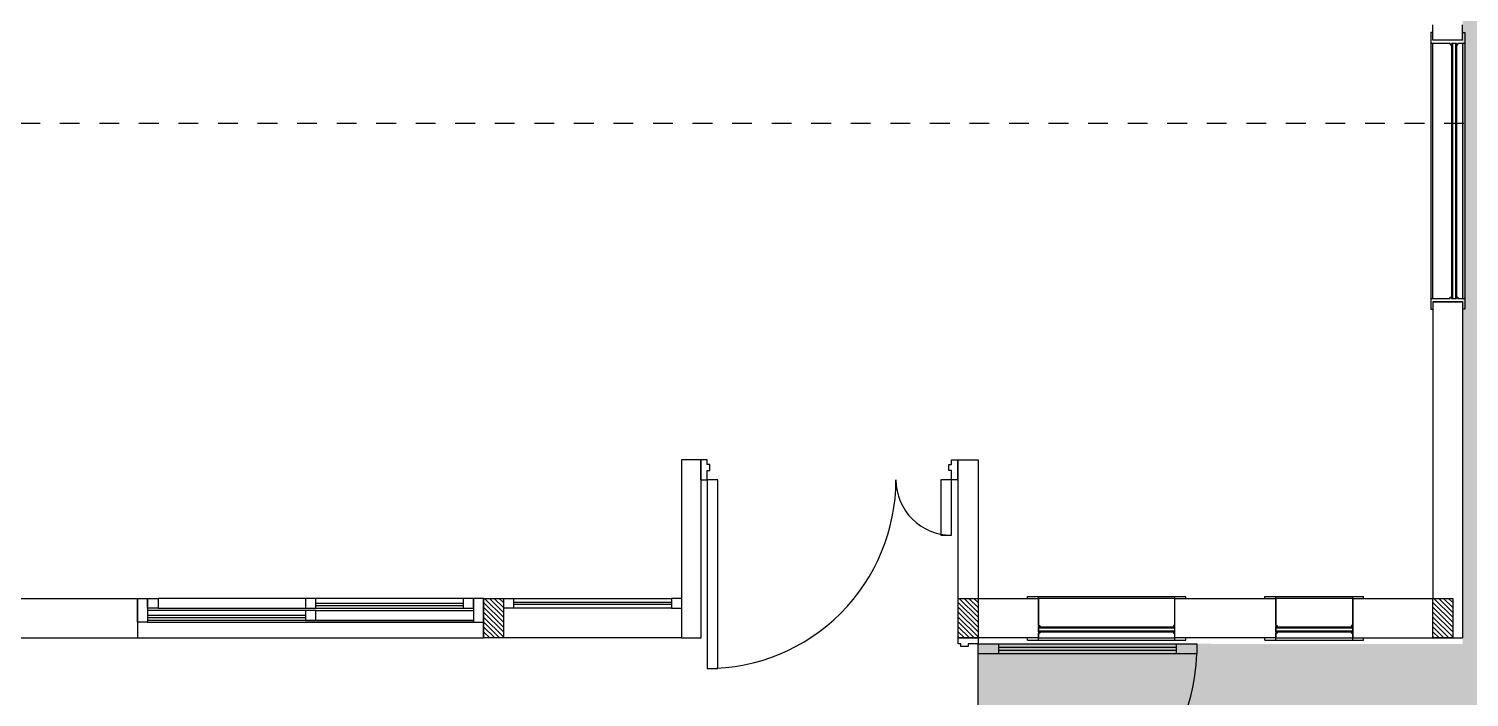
# Model space of a CAD drawing. Header units: metres. Extents: x -22 to 82, y -7 to 32.
# Drawn here: x 23.36 to 30.64, y 12.8 to 16.18 of the extents above; entities that cross this region are included whole.
import ezdxf

# ---------------------------------------------------------------- set-up
doc = ezdxf.new("R2010")
doc.units = ezdxf.units.M
doc.header["$LTSCALE"] = 2
doc.header["$MEASUREMENT"] = 0
doc.linetypes.add('BORDER', pattern=[44.45, 12.7, -6.35, 12.7, -6.35, 0, -6.35])
doc.linetypes.add('DASHDOT', pattern=[25.4, 12.7, -6.35, 0, -6.35])
for name, color, linetype in [('ZHATCH_VEREDA', 254, 'CONTINUOUS'), ('ZLINEA_DE_EJES', 6, 'BORDER'), ('ZSILUETAEDIFICIO', 253, 'CONTINUOUS')]:
    doc.layers.add(name, color=color, linetype=linetype)

msp = doc.modelspace()

# ---------------------------------------------------------------- hatches: boundary and pattern name
at = {"layer": 'ZHATCH_VEREDA'}
h = msp.add_hatch(color=256, dxfattribs=at)
h.dxf.hatch_style = 1
h.paths.add_polyline_path([(31.4333, 3.7), (31.4333, 20.5), (30.6057, 20.5121), (30.6056, 4.7), (20.8054, 4.7), (20.8054, 3.7)])
h = msp.add_hatch(color=256, dxfattribs=at)
h.dxf.hatch_style = 1
h.paths.add_polyline_path([(30.6236, 13.0686), (28.1556, 13.0715), (28.1556, 12.1), (30.6236, 12.1)])
at = {"layer": 'ZSILUETAEDIFICIO'}
h = msp.add_hatch(dxfattribs=at)
h.set_pattern_fill('ANSI31', color=256, scale=0.14, angle=90)
h.set_pattern_definition([(135, (30.650759, 114.654648), (-0.0123743687, -0.0123743687), [])])
h.paths.add_polyline_path([(25.7556, 13.3), (25.6556, 13.3), (25.6556, 13.1), (25.7556, 13.1)])
h = msp.add_hatch(dxfattribs=at)
h.set_pattern_fill('ANSI31', color=256, scale=0.14, angle=90)
h.set_pattern_definition([(135, (33.050759, 114.654648), (-0.0123743687, -0.0123743687), [])])
h.paths.add_polyline_path([(28.1556, 13.3), (28.0556, 13.3), (28.0556, 13.1), (28.1556, 13.1)])
h = msp.add_hatch(dxfattribs=at)
h.set_pattern_fill('ANSI31', color=256, scale=0.14, angle=90)
h.set_pattern_definition([(135, (35.450759, 114.654648), (-0.0123743687, -0.0123743687), [])])
h.paths.add_polyline_path([(30.5556, 13.3), (30.4556, 13.3), (30.4556, 13.1), (30.5556, 13.1)])

# ---------------------------------------------------------------- linework, layer by layer
at = {"layer": 'ZLINEA_DE_EJES', "linetype": 'DASHDOT', "ltscale": 0.001}
msp.add_line((-20.6876, 15.7032, 0), (33.3816, 15.7032, 0), dxfattribs=at)
at = {"layer": 'ZSILUETAEDIFICIO'}
for p, q in [((30.4556, 16.1229, 0), (30.4556, 16.2, 0)), ((30.6056, 16.1229), (30.6056, 16.2)), ((30.6056, 16.1229, 0), (30.4556, 16.1229, 0)), ((30.4556, 14.8, 0), (30.6056, 14.8, 0)), ((30.4556, 14.8, 0), (30.4556, 13.3, 0)), ((30.6056, 14.8, 0), (30.4556, 14.8, 0)), ((30.6056, 14.8, 0), (30.6056, 13.1)), ((26.7556, 14), (26.6556, 14)), ((26.6556, 14), (26.6556, 13.1)), ((26.7556, 13.1), (26.7556, 14)), ((28.0556, 13.1), (28.0556, 14)), ((28.0556, 14), (28.1556, 14)), ((28.1556, 14), (28.1556, 13.3)), ((23.2056, 13.3), (23.4056, 13.3)), ((23.4056, 13.3, 0), (23.9056, 13.3, 0)), ((23.9056, 13.3, 0), (23.9056, 13.1, 0)), ((25.5522, 13.2749, 0), (24.8072, 13.2749, 0)), ((25.5522, 13.2629, 0), (24.8072, 13.2629, 0)), ((25.6559, 13.1, 0), (25.6559, 13.3, 0)), ((25.6559, 13.3, 0), (25.7559, 13.3, 0)), ((25.7559, 13.3, 0), (25.7559, 13.1, 0)), ((28.1556, 13.3), (28.4605, 13.3, 0)), ((28.4605, 13.3, 0), (28.4605, 13.1, 0)), ((29.1513, 13.3, 0), (29.6609, 13.3, 0)), ((29.1513, 13.1, 0), (29.1513, 13.3, 0)), ((29.6609, 13.3, 0), (29.6609, 13.1, 0)), ((30.0509, 13.3, 0), (30.4556, 13.3, 0)), ((30.0509, 13.3, 0), (30.0509, 13.1)), ((24.7541, 13.2141, 0), (23.9563, 13.2141, 0)), ((24.7541, 13.2021, 0), (23.9563, 13.2021, 0)), ((24.0091, 13.2497, 0), (24.7541, 13.2497, 0)), ((25.6051, 13.1889, 0), (24.7541, 13.1889, 0)), ((24.8072, 13.2392, 0), (25.6051, 13.2392, 0)), ((23.9563, 13.1793, 0), (25.6051, 13.1793, 0)), ((28.4605, 13.1307, 0), (28.4605, 13.1566, 0)), ((29.1513, 13.1307, 0), (29.1513, 13.1566, 0)), ((29.6609, 13.1307, 0), (29.6609, 13.1566, 0)), ((30.0509, 13.1307, 0), (30.0509, 13.1566, 0)), ((23.2056, 13.1), (23.4056, 13.1)), ((23.4056, 13.1, 0), (23.9056, 13.1, 0)), ((23.9056, 13.1, 0), (25.6556, 13.1, 0)), ((25.7559, 13.1, 0), (25.6559, 13.1, 0)), ((26.6556, 13.1), (25.7556, 13.1, 0)), ((26.6556, 13.1), (26.7556, 13.1)), ((28.4605, 13.1, 0), (28.1556, 13.1)), ((29.6609, 13.1, 0), (29.1513, 13.1, 0)), ((30.0509, 13.1), (30.6056, 13.1)), ((28.1556, 11.9633, 0), (28.1556, 13.0201, 0))]:
    msp.add_line(p, q, dxfattribs=at)
at = {"layer": 'ZSILUETAEDIFICIO', "linetype": 'Continuous'}
for p, q in [((30.4556, 16.1611, 0), (30.4459, 16.1611, 0)), ((30.4459, 16.1611, 0), (30.4459, 14.7619, 0)), ((30.5424, 16.1065, 0), (30.4459, 16.1065, 0)), ((30.4556, 14.8165, 0), (30.4556, 16.1065, 0)), ((30.5424, 16.1065, 0), (30.5424, 16.099, 0)), ((30.5424, 16.099, 0), (30.549, 16.099, 0)), ((30.549, 16.099, 0), (30.549, 16.1065, 0)), ((30.5749, 16.1065, 0), (30.549, 16.1065, 0)), ((30.549, 16.1065, 0), (30.549, 14.8165, 0)), ((30.5548, 16.1065, 0), (30.5548, 14.8165, 0)), ((30.5696, 16.1065, 0), (30.5696, 14.8165, 0)), ((30.5749, 16.1065, 0), (30.5749, 16.1065, 0)), ((30.5749, 16.1065, 0), (30.5749, 16.099, 0)), ((30.5749, 16.1065, 0), (30.5749, 14.8165, 0)), ((30.5749, 16.099, 0), (30.5816, 16.099, 0)), ((30.617, 16.1065, 0), (30.5816, 16.1065, 0)), ((30.5816, 16.099, 0), (30.5816, 16.1065, 0)), ((30.6056, 16.1611, 0), (30.617, 16.1611, 0)), ((30.6056, 16.1065, 0), (30.6056, 14.8165, 0)), ((30.617, 16.1611, 0), (30.617, 14.7619, 0)), ((30.4459, 14.8165, 0), (30.5424, 14.8165, 0)), ((30.5424, 14.8165, 0), (30.5424, 14.824, 0)), ((30.5424, 14.824, 0), (30.549, 14.824, 0)), ((30.549, 14.824, 0), (30.549, 14.8165, 0)), ((30.549, 14.8165, 0), (30.5749, 14.8165, 0)), ((30.5749, 14.8165, 0), (30.5749, 14.824, 0)), ((30.5749, 14.824, 0), (30.5816, 14.824, 0)), ((30.5749, 14.8165, 0), (30.5749, 14.8165, 0)), ((30.5816, 14.824, 0), (30.5816, 14.8165, 0)), ((30.5816, 14.8165, 0), (30.617, 14.8165, 0)), ((30.4459, 14.7619, 0), (30.4556, 14.7619, 0)), ((30.617, 14.7619, 0), (30.6056, 14.7619, 0)), ((24.7541, 13.3, 0), (24.0091, 13.3, 0)), ((25.5522, 13.3, 0), (24.8072, 13.3, 0)), ((25.7556, 13.3, 0), (25.8059, 13.3, 0)), ((25.8059, 13.3, 0), (26.6053, 13.3, 0)), ((25.8059, 13.3, 0), (25.8059, 13.2497, 0)), ((25.8059, 13.2805, 0), (26.6053, 13.2805, 0)), ((26.6053, 13.2684, 0), (25.8059, 13.2684, 0)), ((26.6556, 13.3, 0), (26.6053, 13.3, 0)), ((26.6053, 13.3, 0), (26.6053, 13.2497, 0)), ((28.4059, 13.3097, 0), (29.2059, 13.3097, 0)), ((28.4059, 13.3, 0), (28.4059, 13.3097, 0)), ((28.4605, 13.1632, 0), (28.4605, 13.3097, 0)), ((29.1513, 13.3, 0), (28.4605, 13.3, 0)), ((29.1513, 13.1632, 0), (29.1513, 13.3097, 0)), ((29.2059, 13.3, 0), (29.2059, 13.3097, 0)), ((29.6063, 13.3097, 0), (30.1055, 13.3097, 0)), ((29.6063, 13.3, 0), (29.6063, 13.3097, 0)), ((29.6609, 13.1632, 0), (29.6609, 13.3097, 0)), ((30.0509, 13.3, 0), (29.6609, 13.3, 0)), ((30.0509, 13.1632, 0), (30.0509, 13.3097, 0)), ((30.1055, 13.3, 0), (30.1055, 13.3097, 0)), ((24.7541, 13.2392, 0), (23.9563, 13.2392, 0)), ((24.7541, 13.1889, 0), (23.9563, 13.1889, 0)), ((24.8072, 13.2497, 0), (25.5522, 13.2497, 0)), ((24.8072, 13.1889, 0), (25.6051, 13.1889, 0)), ((25.8059, 13.2497, 0), (25.7556, 13.2497, 0)), ((26.6053, 13.2497, 0), (25.8059, 13.2497, 0)), ((26.6053, 13.2497, 0), (26.6556, 13.2497, 0)), ((28.4605, 13.1632, 0), (28.4679, 13.1632, 0)), ((28.4679, 13.1566, 0), (28.4605, 13.1566, 0)), ((28.4605, 13.0887, 0), (28.4605, 13.1241, 0)), ((28.4679, 13.1632, 0), (28.4679, 13.1566, 0)), ((29.1513, 13.1632, 0), (29.1438, 13.1632, 0)), ((29.1438, 13.1632, 0), (29.1438, 13.1566, 0)), ((29.1438, 13.1566, 0), (29.1513, 13.1566, 0)), ((29.1513, 13.0887, 0), (29.1513, 13.1241, 0)), ((29.6609, 13.1632, 0), (29.6683, 13.1632, 0)), ((29.6683, 13.1566, 0), (29.6609, 13.1566, 0)), ((29.6609, 13.0887, 0), (29.6609, 13.1241, 0)), ((29.6683, 13.1632, 0), (29.6683, 13.1566, 0)), ((30.0509, 13.1632, 0), (30.0434, 13.1632, 0)), ((30.0434, 13.1632, 0), (30.0434, 13.1566, 0)), ((30.0434, 13.1566, 0), (30.0509, 13.1566, 0)), ((30.0509, 13.0887, 0), (30.0509, 13.1241, 0)), ((28.0556, 13.1), (28.1556, 13.1, 0)), ((28.0556, 13.0701), (28.0556, 13.1)), ((28.0693, 13.0701, 0), (28.0556, 13.0701)), ((28.0693, 13.0571, 0), (28.0693, 13.0701, 0)), ((28.1056, 13.0571, 0), (28.0693, 13.0571, 0)), ((28.1556, 13.0701, 0), (28.1056, 13.0701, 0)), ((28.1056, 13.0701, 0), (28.1056, 13.0571, 0)), ((28.1556, 13.1, 0), (28.1556, 13.0701, 0)), ((28.1556, 13.0201, 0), (28.1556, 13.0701, 0)), ((28.1556, 13.0701, 0), (29.2624, 13.0701, 0)), ((28.259, 13.0701, 0), (28.259, 13.0201, 0)), ((29.159, 13.051, 0), (28.259, 13.051, 0)), ((28.259, 13.0389, 0), (29.159, 13.0389, 0)), ((28.4059, 13.0887, 0), (28.4059, 13.1, 0)), ((28.4059, 13.0887, 0), (29.2059, 13.0887, 0)), ((28.4605, 13.1, 0), (29.1513, 13.1, 0)), ((29.159, 13.0201, 0), (29.159, 13.0701, 0)), ((29.2059, 13.0887, 0), (29.2059, 13.1, 0)), ((29.2624, 13.0701, 0), (29.2624, 13.0201, 0)), ((29.6063, 13.0887, 0), (29.6063, 13.1, 0)), ((29.6063, 13.0887, 0), (30.1055, 13.0887, 0)), ((29.6609, 13.1, 0), (30.0509, 13.1, 0)), ((30.1055, 13.0887, 0), (30.1055, 13.1, 0)), ((29.2624, 13.0201, 0), (28.1556, 13.0201, 0))]:
    msp.add_line(p, q, dxfattribs=at)
at = {"layer": 'ZSILUETAEDIFICIO', "color": 252, "ltscale": 2}
for p, q in [((30.4556, 14.8, 0), (30.4556, 14.8, 0)), ((30.4556, 14.8, 0), (30.4556, 14.8, 0)), ((30.4556, 14.8, 0), (30.4556, 14.8, 0)), ((29.1678, 13.3, 0), (29.1678, 13.3, 0)), ((29.1678, 13.3, 0), (29.1678, 13.3, 0)), ((29.1678, 13.3, 0), (29.1678, 13.3, 0)), ((30.0673, 13.3, 0), (30.0673, 13.3, 0)), ((30.0673, 13.3, 0), (30.0673, 13.3, 0)), ((30.0673, 13.3, 0), (30.0673, 13.3, 0))]:
    msp.add_line(p, q, dxfattribs=at)
at = {"layer": 'ZSILUETAEDIFICIO', "linetype": 'Continuous'}
for points in [[(26.7514, 14), (26.7514, 13.9002), (26.7856, 13.9002), (26.7856, 13.9466), (26.7986, 13.9466), (26.7986, 13.9765), (26.7856, 13.9765), (26.7856, 14)], [(28.0515, 14), (28.0515, 13.9002), (28.0215, 13.9002), (28.0215, 13.9466), (28.0086, 13.9466), (28.0086, 13.9765), (28.0215, 13.9765), (28.0215, 14)], [(26.8406, 13.9002), (26.7856, 13.9002), (26.7856, 12.9452), (26.8406, 12.9452)], [(28.0215, 13.9002), (27.9666, 13.9002), (27.9666, 13.6192), (28.0215, 13.6192)]]:
    msp.add_lwpolyline(points, close=True, dxfattribs=at)
at = {"layer": 'ZSILUETAEDIFICIO', "linetype": 'Continuous', "elevation": 0}
for points in [[(23.9054, 13.3), (23.9563, 13.3), (23.9563, 13.1793), (23.9054, 13.1793)], [(23.9563, 13.3), (24.0091, 13.3), (24.0091, 13.2497), (23.9563, 13.2497)], [(24.8072, 13.3), (24.7541, 13.3), (24.7541, 13.2497), (24.8072, 13.2497)], [(25.6051, 13.3), (25.5522, 13.3), (25.5522, 13.2497), (25.6051, 13.2497)], [(25.6559, 13.3), (25.6051, 13.3), (25.6051, 13.1793), (25.6559, 13.1793)], [(24.8072, 13.2392), (24.7541, 13.2392), (24.7541, 13.1889), (24.8072, 13.1889)]]:
    msp.add_lwpolyline(points, close=True, dxfattribs=at)
at = {"layer": 'ZSILUETAEDIFICIO'}
for points in [[(25.6556, 13.3), (25.7556, 13.3), (25.7556, 13.1), (25.6556, 13.1)], [(28.0556, 13.3), (28.1556, 13.3), (28.1556, 13.1), (28.0556, 13.1)], [(30.4556, 13.3), (30.5556, 13.3), (30.5556, 13.1), (30.4556, 13.1)]]:
    msp.add_lwpolyline(points, close=True, dxfattribs=at)
at = {"layer": 'ZSILUETAEDIFICIO', "linetype": 'Continuous', "elevation": 0}
for points in [[(28.4605, 13.1566), (29.1513, 13.1566)], [(28.4605, 13.1508), (29.1513, 13.1508)], [(28.4605, 13.136), (29.1513, 13.136)], [(28.4605, 13.1307), (29.1513, 13.1307)], [(28.4605, 13.1307), (28.4605, 13.1307), (28.4679, 13.1307), (28.4679, 13.1241), (28.4605, 13.1241)], [(29.1513, 13.1307), (29.1513, 13.1307), (29.1438, 13.1307), (29.1438, 13.1241), (29.1513, 13.1241)], [(29.6609, 13.1566), (30.0509, 13.1566)], [(29.6609, 13.1508), (30.0509, 13.1508)], [(29.6609, 13.136), (30.0509, 13.136)], [(29.6609, 13.1307), (30.0509, 13.1307)], [(29.6609, 13.1307), (29.6609, 13.1307), (29.6683, 13.1307), (29.6683, 13.1241), (29.6609, 13.1241)], [(30.0509, 13.1307), (30.0509, 13.1307), (30.0434, 13.1307), (30.0434, 13.1241), (30.0509, 13.1241)]]:
    msp.add_lwpolyline(points, dxfattribs=at)
at = {"layer": 'ZSILUETAEDIFICIO', "ltscale": 3}
for centre, radius, start, end in [((26.7861, 13.8997), 0.9545, 269.9717, 0.0283), ((28.0215, 13.9002), 0.281, 180, 270), ((28.1548, 13.0721), 1.1088, 270.04224, 357.31138)]:
    msp.add_arc(centre, radius, start, end, dxfattribs=at)

doc.saveas('drawing.dxf')
